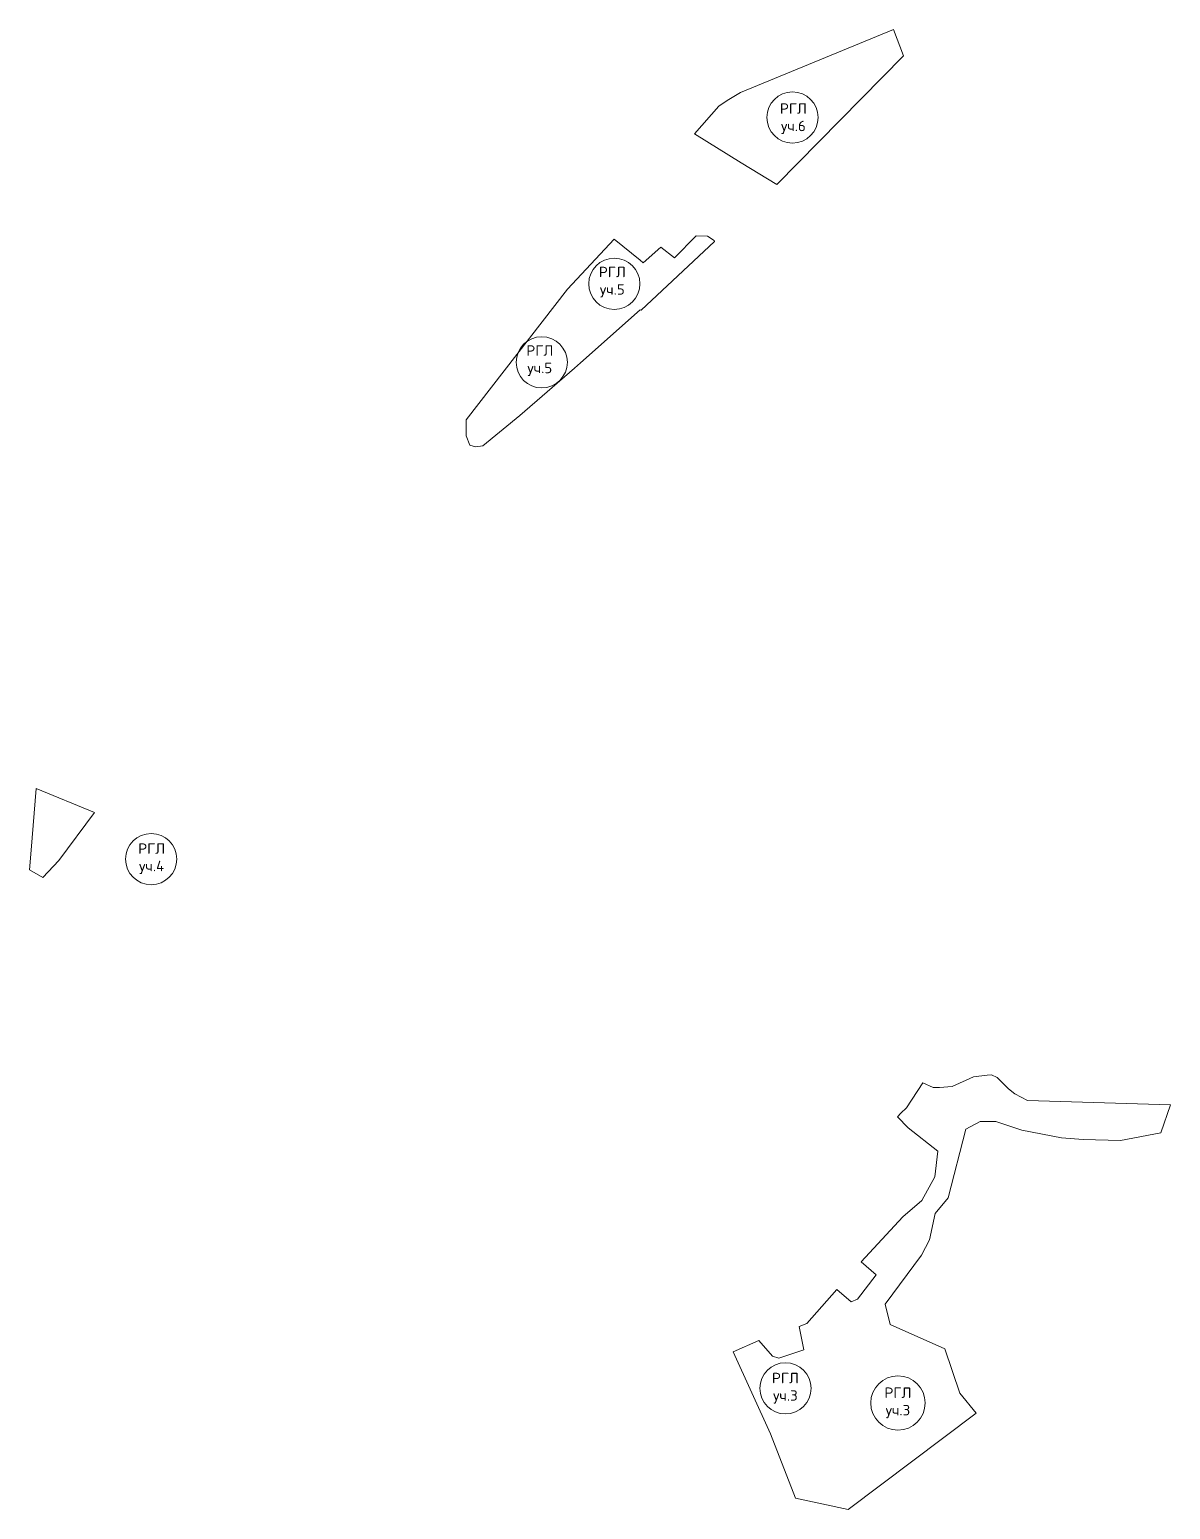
# Model space of a CAD drawing. Extents: x 1391620 to 1399948, y 355685 to 360843.
# Drawn here: x 1393078 to 1393791, y 357238 to 358163 of the extents above; entities that cross this region are included whole.
import ezdxf

# ---------------------------------------------------------------- set-up
doc = ezdxf.new("R2010")
doc.units = 0
doc.header["$MEASUREMENT"] = 0
doc.layers.add('РГЛ', color=74, linetype='Continuous')
doc.styles.get("Standard").update_dxf_attribs({"font": 'simplex.shx'})

msp = doc.modelspace()

# ---------------------------------------------------------------- linework, layer by layer
at = {"layer": 'РГЛ', "lineweight": 20}
for points in [[(1393522.38, 358079.25), (1393493.14, 358097.42), (1393508.37, 358114.73), (1393513.72, 358118.13), (1393521.87, 358123.31), (1393617.48, 358162.54), (1393623.86, 358146.21), (1393544.62, 358065.64), (1393522.38, 358079.25)], [(1393442.99, 358031.49), (1393459.16, 358018.42), (1393461.16, 358016.81), (1393472.25, 358026.59), (1393480.8, 358019.87), (1393494.33, 358033.72), (1393501.29, 358033.55), (1393505.49, 358030.75), (1393505.66, 358030.03), (1393459.95, 357987.26), (1393459.16, 357987.39), (1393421.92, 357954.25), (1393418.17, 357951.04), (1393384.11, 357921.37), (1393360.92, 357902.45), (1393356.36, 357901.73), (1393352.76, 357902.77), (1393350.52, 357908.77), (1393350.46, 357918.64), (1393413.88, 358000.39), (1393442.99, 358031.49)], [(1393118.23, 357673.3), (1393081.88, 357688.34), (1393078.68, 357649.69), (1393077.67, 357637.47), (1393085.95, 357632.76), (1393096, 357643.3), (1393118.23, 357673.3)], [(1393556.4, 357244.75), (1393589.25, 357237.77), (1393669.31, 357297.97), (1393659.14, 357310.33), (1393649.65, 357338.03), (1393615.41, 357353.24), (1393612.46, 357366.04), (1393635.1, 357396.6), (1393640.17, 357406.27), (1393643.69, 357422.69), (1393651.75, 357432.38), (1393662.77, 357475.35), (1393671.68, 357480.25), (1393681.59, 357480.16), (1393697.72, 357474.86), (1393722.52, 357469.95), (1393736.03, 357468.85), (1393759.41, 357468.32), (1393784.6, 357473.07), (1393790.64, 357490.63), (1393701.25, 357493.33), (1393693.43, 357497.44), (1393689.51, 357500.58), (1393682.34, 357507.72), (1393678.76, 357509.26), (1393676.16, 357509.17), (1393667.66, 357508.13), (1393654.33, 357502.1), (1393646.33, 357501.38), (1393642.45, 357501.51), (1393635.94, 357504.39), (1393625.77, 357488.68), (1393622.19, 357485.46), (1393620.11, 357483), (1393626.7, 357476.23), (1393645.27, 357461.61), (1393643.48, 357445.57), (1393635.34, 357430.86), (1393623.32, 357420.57), (1393597.36, 357392.44), (1393606.75, 357384.26), (1393594.98, 357369.09), (1393591.08, 357367.4), (1393582.1, 357375.24), (1393563.51, 357354.02), (1393558.56, 357352.1), (1393561.54, 357337.54), (1393545.97, 357332.19), (1393541.95, 357333.6), (1393533.41, 357343.28), (1393517.39, 357336.21), (1393540.8, 357285.04), (1393556.4, 357244.75)]]:
    msp.add_lwpolyline(points, dxfattribs=at)
at = {"layer": 'РГЛ', "lineweight": 0}
for centre, radius in [((1393554.44, 358107.61), 16), ((1393443.09, 358003.69), 16), ((1393397.76, 357954.61), 16), ((1393153.66, 357644.17), 16), ((1393550.05, 357313.44), 16), ((1393620.37, 357304.27), 17)]:
    msp.add_circle(centre, radius, dxfattribs=at)

# ---------------------------------------------------------------- texts
at = {"layer": 'РГЛ', "char_height": 6.533, "width": 6.5333, "attachment_point": 2}
for s, insert in [('РГЛ\\Pуч.6', (1393555.04, 358116.47)), ('РГЛ\\Pуч.5', (1393441.86, 358014.32)), ('РГЛ\\Pуч.5', (1393396.53, 357965.24)), ('РГЛ\\Pуч.4', (1393153.96, 357654)), ('РГЛ\\Pуч.3', (1393550.04, 357323.14)), ('РГЛ\\Pуч.3', (1393620.36, 357313.97))]:
    msp.add_mtext(s, dxfattribs=dict(at, insert=insert))

doc.saveas('drawing.dxf')
